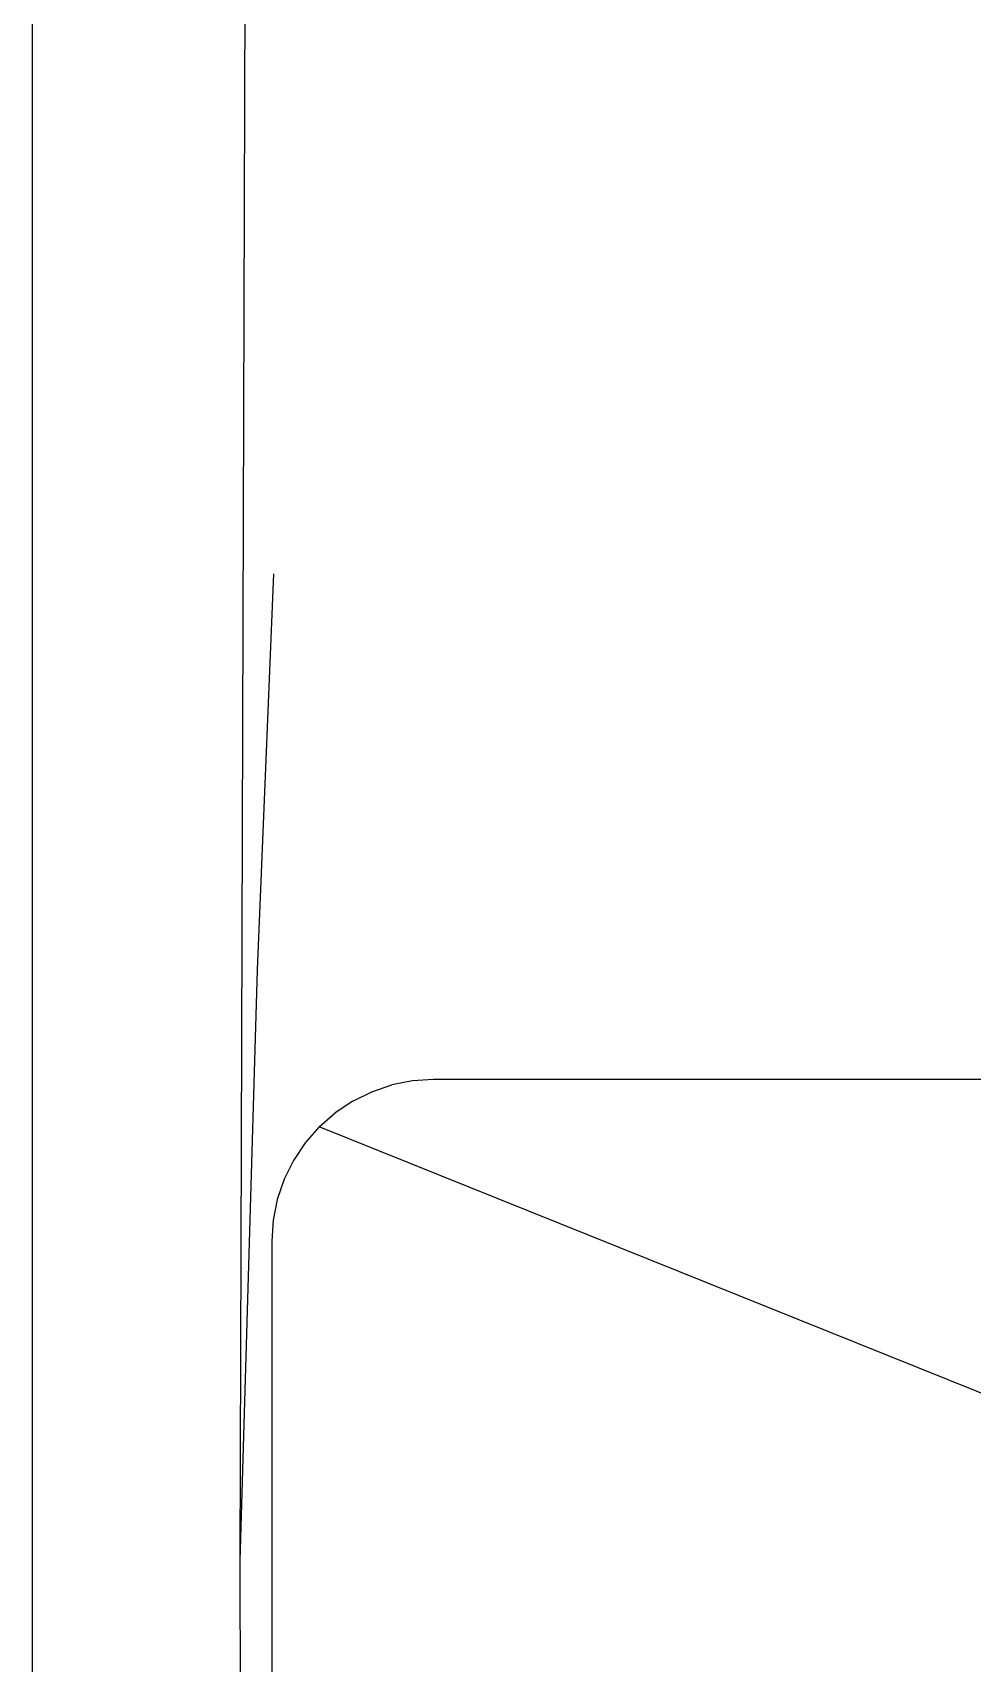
# Model space of a CAD drawing. Header units: millimetres. Extents: x 0 to 460473, y -68369 to 85219.
# Drawn here: x 223404.7 to 223573, y -37385.8 to -37093.6 of the extents above; entities that cross this region are included whole.
import ezdxf

# ---------------------------------------------------------------- set-up
doc = ezdxf.new("R2010")
doc.units = ezdxf.units.MM
doc.header["$LTSCALE"] = 50
doc.layers.add('ha', color=8, linetype='Continuous')

# ---------------------------------------------------------------- blocks, each defined once
blk = doc.blocks.new('12312')
for p, q in [((249029.5, -38154.22), (249029.5, -36780.81)), ((249066.67, -37878.97), (249067.75, -37544.42)), ((249069.75, -37773.13), (249072.72, -37702.18)), ((249066.67, -37878.97), (249069.75, -37773.13)), ((249090.24, -37794.94), (249093.83, -37793.72)), ((249097.55, -37792.98), (249093.83, -37793.72)), ((249101.33, -37792.73), (249097.55, -37792.98)), ((250012.26, -37792.73), (249101.33, -37792.73)), ((249086.83, -37796.62), (249083.68, -37798.73)), ((249086.83, -37796.62), (249090.24, -37794.94)), ((249080.83, -37801.23), (249083.68, -37798.73)), ((249080.83, -37801.23), (249078.33, -37804.08)), ((249561.59, -37994.73), (249080.83, -37801.23)), ((249078.33, -37804.08), (249076.22, -37807.23)), ((249076.22, -37807.23), (249074.54, -37810.63)), ((249074.54, -37810.63), (249073.32, -37814.23)), ((249073.32, -37814.23), (249072.58, -37817.95)), ((249072.58, -37817.95), (249072.34, -37821.73)), ((249072.34, -37821.73), (249072.34, -37919)), ((249066.75, -37920.03), (249066.67, -37878.97))]:
    blk.add_line(p, q)

msp = doc.modelspace()

# ---------------------------------------------------------------- block references
at = {"layer": 'ha'}
msp.add_blockref('12312', (-25624.78545841, 511.56126197), dxfattribs=at)

doc.saveas('drawing.dxf')
